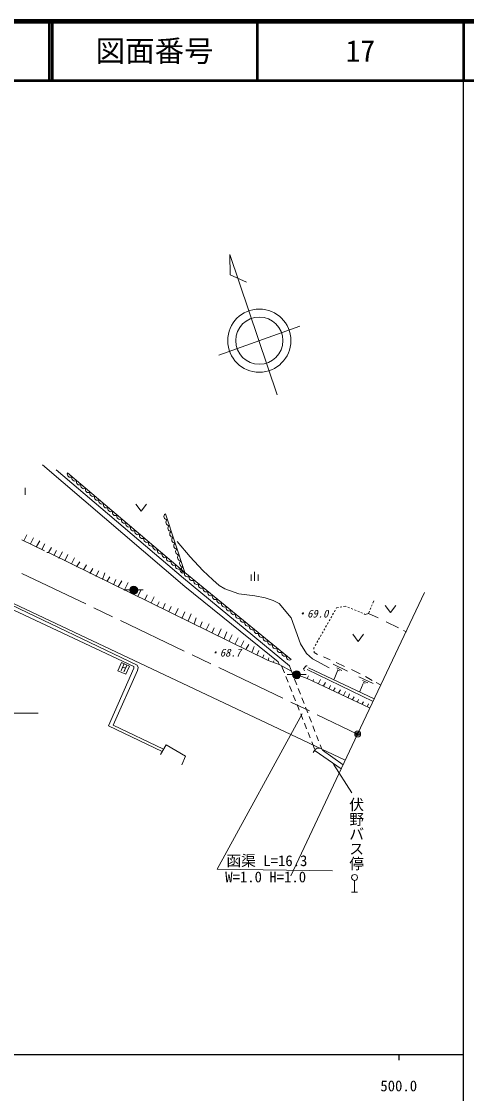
# Model space of a CAD drawing. Units: millimetres, scale not verified. Extents: x 40000 to 680000, y 20000 to 380000.
# Drawn here: x 504047 to 579500, y 198357 to 380000 of the extents above; entities that cross this region are included whole.
import ezdxf
from ezdxf.enums import TextEntityAlignment as Align

# ---------------------------------------------------------------- set-up
doc = ezdxf.new("R2010")
doc.units = ezdxf.units.MM
doc.header["$LTSCALE"] = 1000
doc.header["$PDMODE"] = 32
doc.header["$PDSIZE"] = 500
doc.linetypes.add('CHAIN', pattern=[18.5, 12, -1.5, 3.5, -1.5])
for name, color, linetype, lineweight in [('M-BGD', 7, 'Continuous', 13), ('M-BMK', 2, 'CHAIN', 13), ('M-BMK-SRVR', 3, 'Continuous', 13), ('M-STR-HTXT', 7, 'Continuous', 13), ('M-TTL', 2, 'Continuous', 140), ('M-TTL-BAND', 7, 'Continuous', 25), ('M-TTL-LINE', 7, 'Continuous', 50)]:
    doc.layers.add(name, color=color, linetype=linetype, lineweight=lineweight)
doc.layers.add('M-OTRS', color=6, linetype='Continuous')
doc.layers.add('M-TTL-TXT', color=7, linetype='Continuous')
doc.styles.add('@ＭＳ ゴシック', font='')
doc.styles.add('ＭＳ ゴシック', font='')
doc.styles.get('@ＭＳ ゴシック').set_extended_font_data('@MS Gothic')
doc.styles.get('ＭＳ ゴシック').set_extended_font_data('MS Gothic')

msp = doc.modelspace()

# ---------------------------------------------------------------- hatches: boundary and pattern name
at = {"layer": 'M-BGD'}
for points in [[(523769, 283640, -1), (522404, 283640, -0.41421), (523087, 284322, -0.41421)], [(551368, 269313, -1), (550003, 269313, -1)]]:
    msp.add_hatch(color=256, dxfattribs=at).paths.add_polyline_path(points)

# ---------------------------------------------------------------- linework, layer by layer
for p, q in [((547413, 316750), (539362, 340491)), ((539362, 340491), (539416, 337047)), ((539416, 337047), (542212, 335827)), ((537486, 323458), (551238, 328388)), ((507603, 304857), (531733, 284283)), ((504693, 299777), (504693, 300977)), ((523441, 298203), (524341, 297003)), ((524341, 297003), (525241, 298203)), ((528453, 296591), (531744, 286651)), ((504978, 293003), (504470, 291987)), ((506079, 292495), (505571, 291479)), ((504132, 292157), (507942, 290294)), ((507180, 291987), (506587, 291056)), ((508026, 291479), (507518, 290548)), ((509127, 290887), (508619, 290040)), ((530463, 291903), (532664, 289278)), ((508365, 290040), (508619, 290040)), ((508619, 290040), (512514, 288093)), ((509974, 290379), (509550, 289532)), ((510990, 290125), (510397, 289024)), ((511921, 289701), (511413, 288601)), ((513022, 289109), (512514, 288093)), ((532664, 289278), (534781, 286992)), ((512514, 288093), (545872, 271752)), ((513953, 288431), (513360, 287585)), ((515054, 287923), (514546, 287077)), ((516154, 287331), (515646, 286484)), ((517170, 286907), (516662, 285976)), ((518186, 286569), (517763, 285468)), ((519033, 285891), (518525, 285129)), ((520049, 285468), (519626, 284537)), ((521065, 285214), (520472, 284198)), ((534781, 286992), (536474, 285383)), ((536474, 285383), (537575, 284452)), ((542965, 285233), (542965, 286283)), ((543565, 285233), (543565, 286733)), ((544165, 285233), (544165, 286283)), ((522166, 284960), (521488, 283605)), ((521491, 283675), (522405, 283676)), ((523182, 284113), (523605, 284029)), ((524299, 283660), (523774, 282589)), ((523784, 283675), (524698, 283676)), ((531733, 284283), (547566, 271498)), ((537575, 284452), (538506, 283859)), ((538506, 283859), (540877, 283013)), ((525383, 282843), (524960, 281997)), ((526568, 282505), (526060, 281489)), ((527415, 281658), (527076, 280981)), ((540877, 283013), (543586, 282674)), ((543586, 282674), (545364, 282335)), ((545364, 282335), (546719, 281912)), ((546719, 281912), (547735, 281404)), ((563635, 281462), (563793, 281833)), ((528431, 281404), (528008, 280473)), ((529447, 280896), (529024, 280049)), ((530632, 280557), (530124, 279457)), ((531733, 279965), (531225, 278864)), ((547735, 281404), (549767, 278949)), ((557098, 279988), (557247, 280249)), ((557395, 280510), (557474, 280648)), ((557474, 280648), (557770, 280706)), ((558064, 280764), (558358, 280822)), ((558653, 280880), (558948, 280938)), ((558948, 280938), (559109, 280871)), ((559386, 280756), (559663, 280642)), ((559941, 280527), (560218, 280412)), ((560495, 280297), (560772, 280183)), ((561049, 280068), (561327, 279953)), ((561604, 279838), (561881, 279723)), ((562890, 279711), (563048, 280082)), ((563166, 280358), (563283, 280634)), ((563400, 280910), (563518, 281186)), ((565728, 281042), (566628, 279842)), ((566628, 279842), (567528, 281042)), ((532834, 279626), (532326, 278441)), ((533680, 278949), (533342, 277933)), ((534696, 278271), (534358, 277425)), ((535882, 277933), (535374, 276917)), ((549767, 278949), (551376, 274546)), ((555910, 277903), (556059, 278164)), ((556207, 278424), (556356, 278685)), ((556504, 278946), (556653, 279206)), ((556801, 279467), (556950, 279728)), ((562158, 279609), (562319, 279542)), ((562319, 279542), (562890, 279711)), ((562890, 279711), (564499, 278949)), ((565854, 278271), (567970, 277255)), ((536728, 277255), (536390, 276493)), ((537914, 277086), (537406, 275985)), ((538845, 276578), (538422, 275477)), ((555019, 276339), (555167, 276600)), ((555316, 276860), (555464, 277121)), ((555613, 277382), (555761, 277642)), ((560212, 276169), (561112, 274969)), ((561112, 274969), (562012, 276169)), ((568817, 276832), (569325, 276578)), ((539776, 276070), (539268, 275054)), ((540792, 275562), (540284, 274546)), ((541724, 275054), (541216, 274038)), ((542570, 274461), (542147, 273699)), ((551376, 274546), (552392, 272937)), ((553831, 274254), (553979, 274515)), ((554128, 274775), (554276, 275036)), ((554425, 275297), (554573, 275557)), ((554722, 275818), (554870, 276079)), ((543502, 274123), (543163, 273191)), ((544264, 273445), (544010, 272768)), ((545110, 272683), (544941, 272260)), ((552392, 272937), (553408, 272006)), ((553603, 273855), (553682, 273993)), ((553621, 273630), (553603, 273855)), ((553662, 273107), (553644, 273331)), ((553662, 273107), (554254, 272768)), ((520994, 271371), (520377, 270004)), ((522361, 270754), (520994, 271371)), ((521744, 269387), (522361, 270754)), ((545957, 272175), (545872, 271752)), ((545872, 271752), (547735, 271075)), ((546749, 271433), (546848, 271674)), ((547566, 271498), (547735, 271075)), ((549806, 269941), (547735, 271075)), ((548618, 269659), (548145, 270851)), ((552307, 270821), (551884, 270313)), ((552476, 270821), (552307, 270821)), ((553408, 272006), (556202, 270482)), ((555270, 272345), (556371, 271837)), ((556860, 271097), (559300, 269945)), ((557387, 271413), (558826, 270736)), ((520377, 270004), (521744, 269387)), ((549245, 268079), (548876, 269008)), ((549090, 269349), (550004, 269349)), ((550096, 269201), (549806, 269941)), ((549936, 269635), (552476, 268704)), ((551291, 269635), (550952, 269805)), ((551383, 269349), (552297, 269349)), ((551884, 270313), (552053, 269974)), ((552454, 270202), (563643, 264785)), ((552730, 269127), (552476, 268704)), ((552698, 270495), (563848, 265218)), ((557607, 269953), (557053, 268587)), ((557482, 270467), (558371, 270046)), ((557576, 270140), (557942, 269976)), ((560012, 270228), (561451, 269466)), ((561240, 268985), (563680, 267832)), ((562382, 269043), (563483, 268365)), ((549872, 266499), (549503, 267428)), ((550714, 267617), (550350, 268549)), ((552476, 268704), (563060, 263709)), ((553577, 268535), (553492, 268281)), ((554762, 268535), (554424, 267857)), ((555609, 268027), (555270, 267434)), ((556456, 267519), (556202, 267011)), ((557218, 267095), (556964, 266672)), ((561987, 267840), (561433, 266474)), ((561862, 268355), (562751, 267933)), ((561955, 268027), (562322, 267863)), ((564160, 268027), (564922, 267603)), ((550499, 264919), (550130, 265848)), ((551333, 266034), (550969, 266965)), ((551951, 264451), (551588, 265382)), ((558149, 266757), (557810, 266249)), ((558996, 266503), (558657, 265825)), ((559673, 266079), (559419, 265487)), ((560435, 265571), (560181, 265148)), ((551127, 263338), (550758, 264268)), ((552570, 262867), (552206, 263799)), ((561197, 265148), (561028, 264725)), ((562044, 264725), (561790, 264386)), ((562890, 264386), (562636, 263878)), ((551754, 261758), (551385, 262688)), ((553189, 261284), (552825, 262215)), ((528156, 256708), (519583, 260784)), ((552381, 260178), (552012, 261108)), ((553807, 259700), (553443, 260632)), ((553008, 258598), (552639, 259528)), ((553740, 256756), (553267, 257948)), ((554426, 258117), (554062, 259048)), ((553863, 256423), (558245, 253357)), ((554970, 256724), (554681, 257465)), ((558570, 254045), (555068, 256532)), ((556964, 254141), (560075, 249306)), ((560520, 232481), (560520, 234481)), ((560020, 232481), (561020, 232481))]:
    msp.add_line(p, q, dxfattribs=at)
for points in [[(509930, 304029), (531494, 285704), (549508, 270849), (549806, 269941)], [(511879, 303532), (531744, 286651), (549784, 271900)], [(477350, 292861), (478277, 292913), (479178, 292469), (558949, 254848)], [(527918, 256303), (518828, 260662), (523076, 270404), (523122, 270722), (478543, 291588)], [(501085, 282137), (500997, 281804), (523677, 270914), (523841, 270539), (523740, 270040), (519583, 260784)], [(527622, 255799), (528570, 257414), (531853, 255536), (531256, 254026)], [(554720, 256842), (554154, 256854), (553837, 256652), (553494, 256116)]]:
    msp.add_lwpolyline(points, dxfattribs=at)
for centre, radius in [((544368, 325920), 5351), ((544368, 325920), 4000), ((523087, 283640), 683), ((550685, 269313), 683), ((560520, 234981), 500)]:
    msp.add_circle(centre, radius, dxfattribs=at)
for centre, radius, start, end in [((512335, 303295), 514, 152.47371, 306.81485), ((513099, 302645), 514, 152.47371, 306.81485), ((513863, 301996), 514, 152.47371, 306.81485), ((514627, 301347), 514, 152.47371, 306.81485), ((515391, 300698), 514, 152.47371, 306.81485), ((516155, 300048), 514, 152.47371, 306.81485), ((516919, 299399), 514, 152.47371, 306.81485), ((517683, 298750), 514, 152.47371, 306.81485), ((518447, 298100), 514, 152.47371, 306.81485), ((519211, 297451), 514, 152.47371, 306.81485), ((519975, 296802), 514, 152.47371, 306.81485), ((520739, 296153), 514, 152.47371, 306.81485), ((528753, 296139), 543, 123.55653, 273.08555), ((521503, 295503), 514, 152.47371, 306.81485), ((522267, 294854), 514, 152.47371, 306.81485), ((523032, 294205), 514, 152.47371, 306.81485), ((529082, 295145), 543, 123.55653, 273.08555), ((529411, 294151), 543, 123.55653, 273.08555), ((523796, 293556), 514, 152.47371, 306.81485), ((524560, 292906), 514, 152.47371, 306.81485), ((525324, 292257), 514, 152.47371, 306.81485), ((529741, 293157), 543, 123.55653, 273.08555), ((530070, 292163), 543, 123.55653, 273.08555), ((526088, 291608), 514, 152.47371, 306.81485), ((526852, 290959), 514, 152.47371, 306.81485), ((530399, 291169), 543, 123.55653, 273.08555), ((527616, 290309), 514, 152.47371, 306.81485), ((528380, 289660), 514, 152.47371, 306.81485), ((529144, 289011), 514, 152.47371, 306.81485), ((530728, 290175), 543, 123.55653, 273.08555), ((531057, 289181), 543, 123.55653, 273.08555), ((529908, 288362), 514, 152.47371, 306.81485), ((530672, 287712), 514, 152.47371, 306.81485), ((531386, 288187), 543, 123.55653, 273.08555), ((531436, 287063), 514, 152.47371, 306.81485), ((531715, 287193), 543, 123.55653, 273.08555), ((532213, 286424), 521, 154.13627, 307.31566), ((532997, 285783), 521, 154.13627, 307.31566), ((533782, 285141), 521, 154.13627, 307.31566), ((534566, 284500), 521, 154.13627, 307.31566), ((535350, 283859), 521, 154.13627, 307.31566), ((536135, 283217), 521, 154.13627, 307.31566), ((536919, 282576), 521, 154.13627, 307.31566), ((537703, 281935), 521, 154.13627, 307.31566), ((538488, 281293), 521, 154.13627, 307.31566), ((539272, 280652), 521, 154.13627, 307.31566), ((540056, 280011), 521, 154.13627, 307.31566), ((540841, 279369), 521, 154.13627, 307.31566), ((541625, 278728), 521, 154.13627, 307.31566), ((542409, 278087), 521, 154.13627, 307.31566), ((543194, 277445), 521, 154.13627, 307.31566), ((543978, 276804), 521, 154.13627, 307.31566), ((544762, 276162), 521, 154.13627, 307.31566), ((545546, 275521), 521, 154.13627, 307.31566), ((546331, 274880), 521, 154.13627, 307.31566), ((547115, 274238), 521, 154.13627, 307.31566), ((547899, 273597), 521, 154.13627, 307.31566), ((548684, 272956), 521, 154.13627, 307.31566), ((549468, 272314), 521, 154.13627, 307.31566)]:
    msp.add_arc(centre, radius, start, end, dxfattribs=at)
at = {"layer": 'M-BMK'}
msp.add_line((470756, 302448), (561038, 259270), dxfattribs=at)
at = {"layer": 'M-BMK-SRVR'}
for p, q in [((572373, 283267), (561038, 259270)), ((561038, 259270), (549703, 235272))]:
    msp.add_line(p, q, dxfattribs=at)
msp.add_circle((561038, 259270), 500, dxfattribs=at)
msp.add_point((561038, 259270), dxfattribs=at)
at = {"layer": 'M-OTRS'}
msp.add_point((561038, 259270), dxfattribs=at)
at = {"layer": 'M-STR-HTXT'}
for p, q in [((478308, 262862), (506862, 262819)), ((551630, 262693), (537236, 236361)), ((537236, 236361), (556794, 236107))]:
    msp.add_line(p, q, dxfattribs=at)
at = {"layer": 'M-TTL'}
msp.add_line((680000, 380000), (40000, 380000), dxfattribs=at)
at = {"layer": 'M-TTL-BAND'}
for p, q in [((579000, 20000), (579000, 370000)), ((40000, 205000), (579000, 205000)), ((568000, 205000), (568000, 204000))]:
    msp.add_line(p, q, dxfattribs=at)
at = {"layer": 'M-TTL-LINE'}
for p, q in [((508747, 380000), (508747, 370000)), ((509247, 380000), (509247, 370000)), ((543997, 380000), (543997, 370000)), ((579000, 380000), (579000, 370000)), ((40000, 370000), (680000, 370000))]:
    msp.add_line(p, q, dxfattribs=at)

# ---------------------------------------------------------------- texts
at = {"layer": 'M-BGD', "style": 'ＭＳ ゴシック', "oblique": 15}
for s, p in [('・69.0', (550668, 278611)), ('・68.7', (535876, 272001))]:
    msp.add_text(s, height=1320, dxfattribs=at).set_placement(p, align=Align.BOTTOM_LEFT)
at = {"layer": 'M-BGD'}
for s, height, rotation, style, p in [('H', 1320, 335.695, 'ＭＳ ゴシック', (520596, 269713)), ('伏野バス停', 1833, 270, '@ＭＳ ゴシック', (559364, 248595))]:
    msp.add_text(s, height=height, rotation=rotation, dxfattribs=dict(at, style=style)).set_placement(p, align=Align.BOTTOM_LEFT)
at = {"layer": 'M-STR-HTXT', "style": 'ＭＳ ゴシック'}
for s, p in [('函渠 L=16.3', (538789, 236341)), ('W=1.0 H=1.0', (538583, 233595))]:
    msp.add_text(s, height=1833, dxfattribs=at).set_placement(p, align=Align.BOTTOM_LEFT)
at = {"layer": 'M-TTL-BAND', "style": 'ＭＳ ゴシック'}
msp.add_text('500.0', height=1833, dxfattribs=at).set_placement((568000, 198195), align=Align.BOTTOM_CENTER)
at = {"layer": 'M-TTL-TXT', "style": 'ＭＳ ゴシック'}
for s, p in [('図面番号', (526622, 375000)), ('17', (561497, 375000))]:
    msp.add_text(s, height=3666, dxfattribs=at).set_placement(p, align=Align.MIDDLE_CENTER)

doc.saveas('drawing.dxf')
